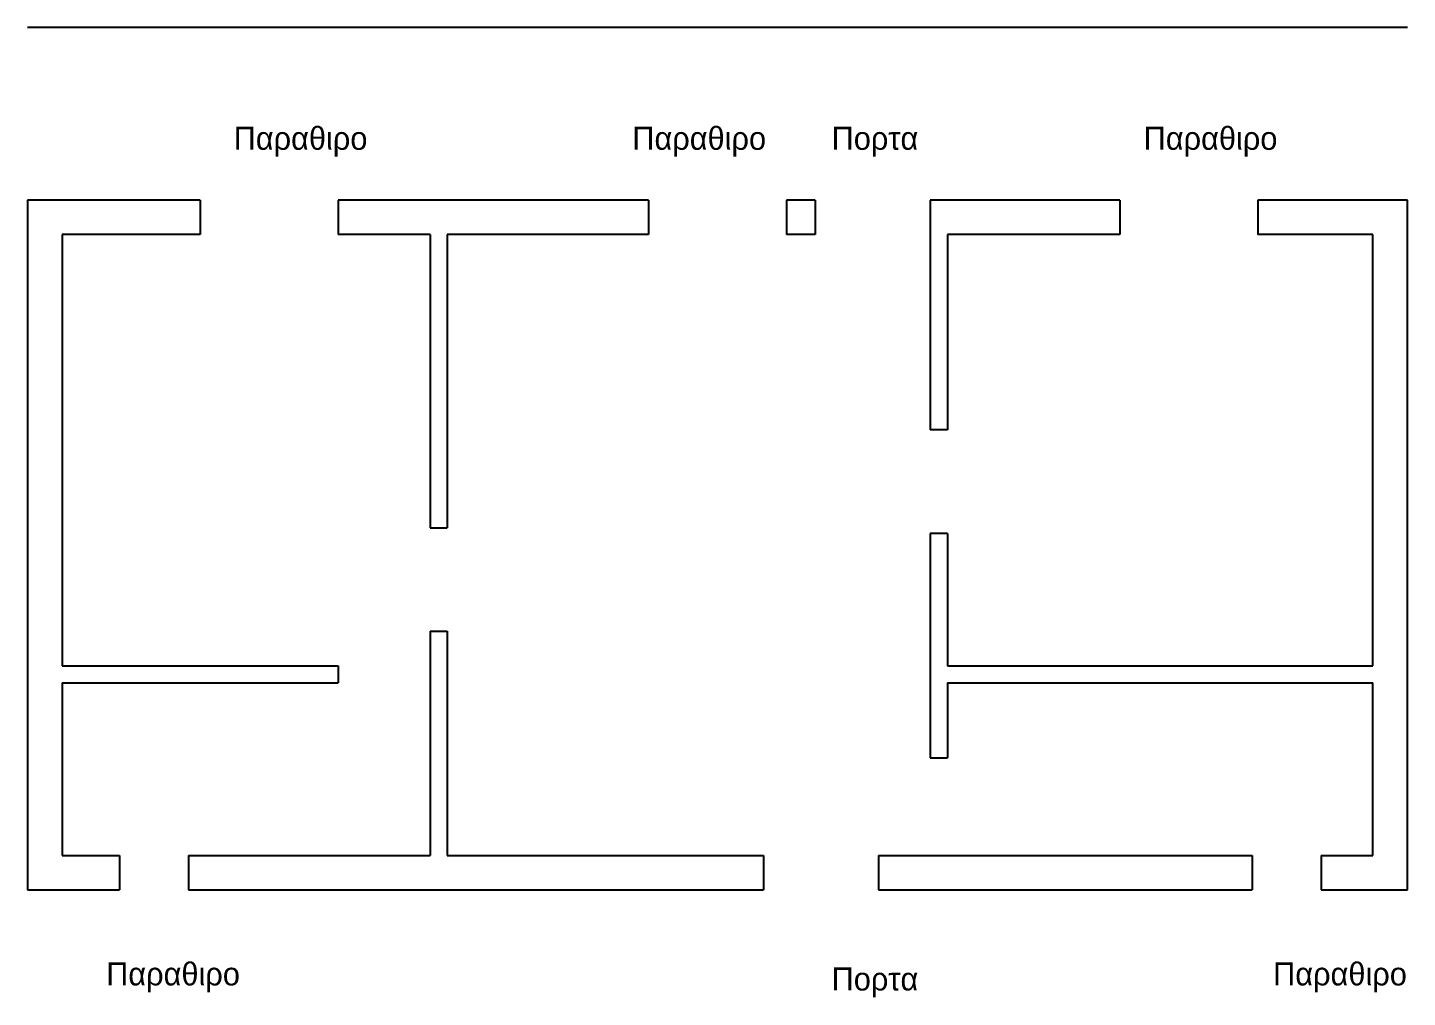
# Model space of a CAD drawing. Header units: metres. Extents: x -46 to 153, y -1 to 83.
# Drawn here: x 53.1 to 65.1, y -0.94 to 7.5 of the extents above; entities that cross this region are included whole.
import ezdxf

# ---------------------------------------------------------------- set-up
doc = ezdxf.new("R2010")
doc.units = ezdxf.units.M
doc.header["$LTSCALE"] = 0.018
doc.styles.get("Standard").update_dxf_attribs({"font": 'ugtxt.shx'})

msp = doc.modelspace()

# ---------------------------------------------------------------- linework, layer by layer
for p, q in [((65.1, 7.5), (53.1, 7.5)), ((53.1, 6), (53.1, 0)), ((54.6, 6), (53.1, 6)), ((54.6, 6), (54.6, 5.7)), ((58.5, 6), (55.8, 6)), ((55.8, 6), (55.8, 5.7)), ((58.5, 6), (58.5, 5.7)), ((59.95, 6), (59.7, 6)), ((59.7, 6), (59.7, 5.7)), ((59.95, 6), (59.95, 5.7)), ((62.6, 6), (60.95, 6)), ((60.95, 6), (60.95, 5.7)), ((62.6, 6), (62.6, 5.7)), ((65.1, 6), (63.8, 6)), ((63.8, 6), (63.8, 5.7)), ((65.1, 0), (65.1, 6)), ((53.4, 5.7), (53.4, 1.95)), ((54.6, 5.7), (53.4, 5.7)), ((56.6, 5.7), (55.8, 5.7)), ((56.6, 5.7), (56.6, 3.15)), ((58.5, 5.7), (56.75, 5.7)), ((56.75, 5.7), (56.75, 3.15)), ((59.95, 5.7), (59.7, 5.7)), ((60.95, 5.7), (60.95, 4)), ((62.6, 5.7), (61.1, 5.7)), ((61.1, 5.7), (61.1, 4)), ((64.8, 5.7), (63.8, 5.7)), ((64.8, 1.95), (64.8, 5.7)), ((61.1, 4), (60.95, 4)), ((56.6, 3.15), (56.75, 3.15)), ((61.1, 3.1), (60.95, 3.1)), ((60.95, 3.1), (60.95, 1.15)), ((61.1, 3.1), (61.1, 1.95)), ((56.6, 2.25), (56.6, 0.3)), ((56.6, 2.25), (56.75, 2.25)), ((56.75, 2.25), (56.75, 0.3)), ((53.4, 1.95), (55.8, 1.95)), ((55.8, 1.95), (55.8, 1.8)), ((61.1, 1.95), (64.8, 1.95)), ((53.4, 1.8), (55.8, 1.8)), ((53.4, 1.8), (53.4, 0.3)), ((61.1, 1.8), (64.8, 1.8)), ((61.1, 1.8), (61.1, 1.15)), ((64.8, 0.3), (64.8, 1.8)), ((60.95, 1.15), (61.1, 1.15)), ((53.4, 0.3), (53.9, 0.3)), ((53.9, 0.3), (53.9, 0)), ((54.5, 0.3), (54.5, 0)), ((54.5, 0.3), (56.6, 0.3)), ((56.75, 0.3), (59.5, 0.3)), ((59.5, 0.3), (59.5, 0)), ((60.5, 0.3), (60.5, 0)), ((60.5, 0.3), (63.75, 0.3)), ((63.75, 0.3), (63.75, 0)), ((64.35, 0.3), (64.35, 0)), ((64.35, 0.3), (64.8, 0.3)), ((53.1, 0), (53.9, 0)), ((54.5, 0), (59.5, 0)), ((60.5, 0), (63.75, 0)), ((64.35, 0), (65.1, 0))]:
    msp.add_line(p, q)

# ---------------------------------------------------------------- texts
for s, p in [('Παραθιρο', (54.892, 6.437)), ('Παραθιρο', (58.359, 6.437)), ('Πορτα', (60.092, 6.437)), ('Παραθιρο', (62.806, 6.437)), ('Παραθιρο', (53.783, -0.831)), ('Πορτα', (60.092, -0.875)), ('Παραθιρο', (63.932, -0.831))]:
    msp.add_text(s, height=0.2).set_placement(p)

doc.saveas('drawing.dxf')
